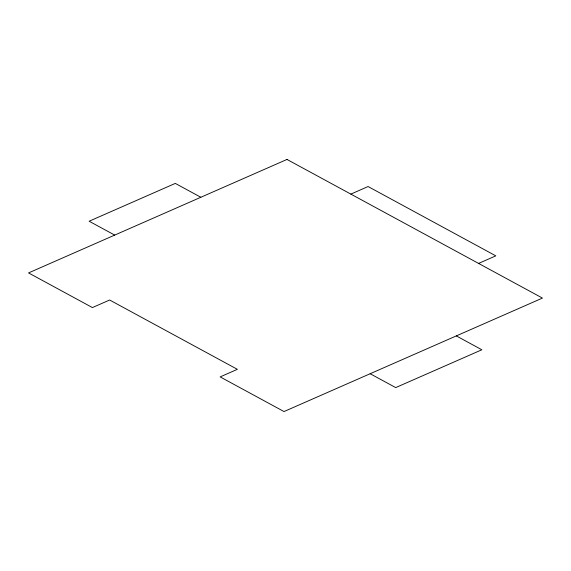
<?xml version="1.0" encoding="UTF-8"?>
<svg xmlns="http://www.w3.org/2000/svg" width="571" height="571" viewBox="0 0 571 571"><rect width="100%" height="100%" fill="white"/><g stroke="black" fill="none" stroke-linecap="round" stroke-linejoin="round"><path stroke-width="0.86" d="M350.851 194.104L368.081 186.539L495.814 255.858L478.584 263.424M200.842 197.266L175.297 183.405L89.147 221.227L114.7 235.095M456.3 335.905L481.853 349.773L395.703 387.595L370.158 373.734M286.992 159.445L28.55 272.917L92.416 307.576L109.646 300.011L237.372 369.33L220.149 376.896L284.008 411.555L542.45 298.083L286.992 159.445"/></g></svg>
